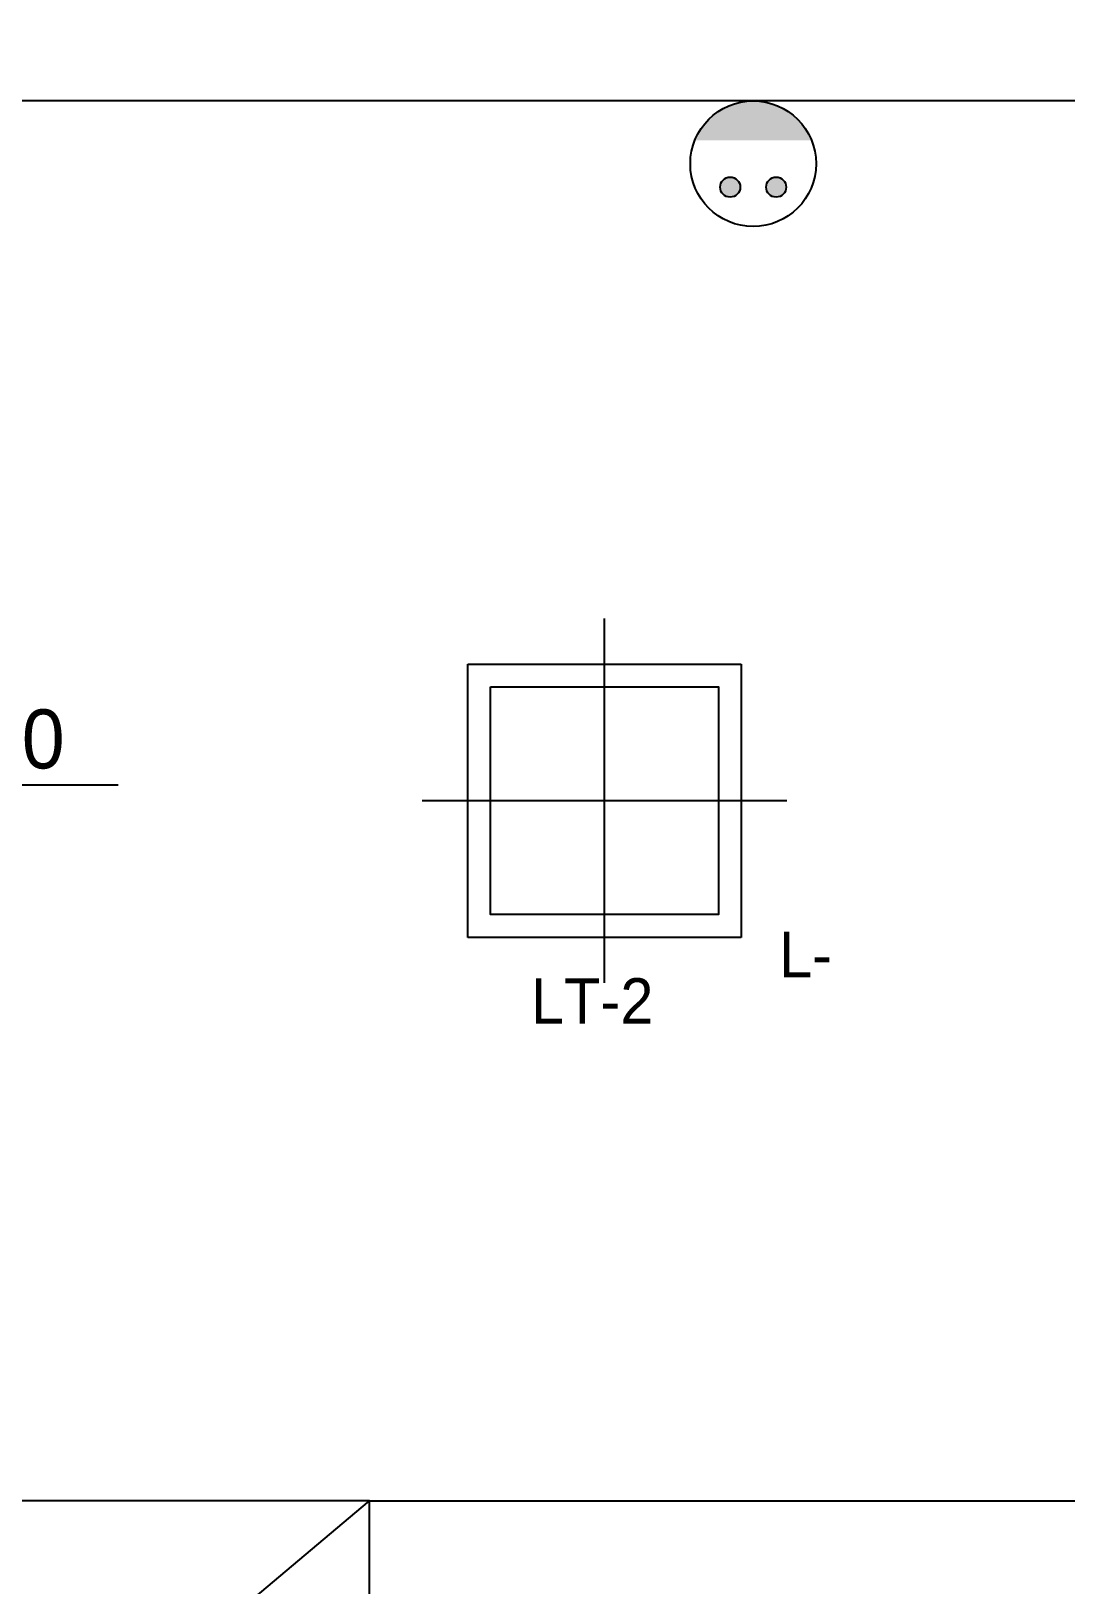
# Model space of a CAD drawing. Header units: millimetres. Extents: x 261942 to 379971, y 117646 to 213875.
# Drawn here: x 321549 to 323443, y 160494 to 163338 of the extents above; entities that cross this region are included whole.
import ezdxf
from ezdxf.enums import TextEntityAlignment as Align

# ---------------------------------------------------------------- set-up
doc = ezdxf.new("R2010")
doc.units = ezdxf.units.MM
doc.header["$LTSCALE"] = 100
for name, color, linetype in [('02-WAL', 2, 'Continuous'), ('06-FUR', 6, 'Continuous'), ('06-LIGHT', 4, 'Continuous'), ('RC-LIGHT', 7, 'Continuous'), ('설비', 7, 'Continuous')]:
    doc.layers.add(name, color=color, linetype=linetype)
doc.styles.add('DH-TEXT', font='')
doc.styles.add('코레일둥고', font='Korail_Round_Gothic_Medium.ttf')
doc.styles.get('DH-TEXT').set_extended_font_data('HY울릉도L')

# ---------------------------------------------------------------- blocks, each defined once
blk = doc.blocks.new('G-101')
at = {"layer": 'RC-LIGHT', "color": 251}
for p, q in [((0, -400), (0, 400)), ((400, 0), (-400, 0))]:
    blk.add_line(p, q, dxfattribs=at)
at = {"layer": 'RC-LIGHT', "color": 7}
for p, q in [((-300, -300), (-300, 300)), ((-300, 300), (300, 300)), ((300, 300), (300, -300)), ((300, -300), (-300, -300))]:
    blk.add_line(p, q, dxfattribs=at)
at = {"layer": 'RC-LIGHT', "color": 1}
blk.add_lwpolyline([(-250, 250), (250, 250), (250, -250), (-250, -250)], close=True, dxfattribs=at)
at = {"layer": 'RC-LIGHT', "style": 'DH-TEXT'}
blk.add_attdef('L-', text='', height=100, dxfattribs=at).set_placement((383.2, -287.8), align=Align.TOP_LEFT)
blk = doc.blocks.new('egoo')
at = {"layer": '설비'}
h = blk.add_hatch(color=140, dxfattribs=at)
edge = h.paths.add_edge_path()
edge.add_arc((1015645.3, 443433.7), 22.3, 0, 360)
h = blk.add_hatch(color=140, dxfattribs=at)
edge = h.paths.add_edge_path()
edge.add_arc((1015747.7, 443433.7), 22.3, 0, 360)
h = blk.add_hatch(color=140, dxfattribs=at)
edge = h.paths.add_edge_path()
edge.add_line((1015826.3, 443329.1), (1015566.6, 443329.1))
edge.add_ellipse((1015696.5, 443381.5), major_axis=(99, 99), ratio=1, start_angle=156.9578, end_angle=293.0422)
at = {"layer": '설비', "color": 140}
for centre, radius in [((1015696.5, 443381.5), 140), ((1015645.3, 443433.7), 22.3), ((1015747.7, 443433.7), 22.3)]:
    blk.add_circle(centre, radius, dxfattribs=at)
blk = doc.blocks.new('FLOORPLAN')
at = {"layer": '02-WAL'}
for p, q in [((174978.9, 56338.5), (174978.9, 57096.5)), ((174978.9, 57096.5), (177358.9, 57096.5))]:
    blk.add_line(p, q, dxfattribs=at)
blk.add_lwpolyline([(177576.9, 59658.5), (174078.9, 59658.5), (174078.9, 59033.5), (173850.9, 59033.5), (173850.9, 59825.5), (177576.9, 59825.5), (177576.9, 59658.5)], dxfattribs=at)

msp = doc.modelspace()

# ---------------------------------------------------------------- linework, layer by layer
at = {"layer": '06-FUR'}
msp.add_lwpolyline([(321268.7, 159889.9), (322168.7, 160647.9), (321268.7, 160647.9), (321268.7, 159889.9), (322168.7, 159889.9), (322168.7, 160647.9)], dxfattribs=at)
at = {"layer": '06-LIGHT'}
msp.add_lwpolyline([(321708.9, 161957.2), (321448.7, 161957.2), (321448.7, 161849.2), (321188.4, 161849.2)], dxfattribs=at)

# ---------------------------------------------------------------- block references
msp.add_blockref('FLOORPLAN', (147189.7, 103551.4))
at = {"layer": 'RC-LIGHT', "xscale": 0.8333333333333334, "yscale": 0.8333333333333334, "zscale": 0.8333333333333334}
msp.add_blockref('G-101', (322598.7, 161928.9), dxfattribs=at).add_auto_attribs({'L-': 'L-'})
at = {"layer": '설비', "color": 253, "xscale": 0.8214285869294656, "yscale": 0.8214285869294656, "zscale": 0.8214285869294656, "rotation": 180}
msp.add_blockref('egoo', (1157192.9, 527301.1), dxfattribs=at)

# ---------------------------------------------------------------- texts
at = {"layer": '06-LIGHT', "style": '코레일둥고'}
msp.add_text('%%P0', height=108, dxfattribs=at).set_placement((321454.9, 161988.1))
at = {"layer": '설비', "color": 30, "style": '코레일둥고'}
msp.add_text('LT-2', height=83.33, dxfattribs=at).set_placement((322464.2, 161604.2), align=Align.TOP_LEFT)

doc.saveas('drawing.dxf')
